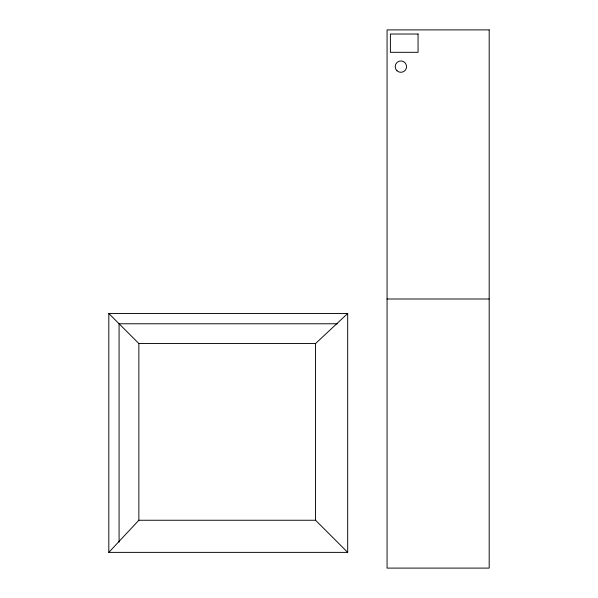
<?xml version="1.0" encoding="UTF-8"?>
<svg xmlns="http://www.w3.org/2000/svg" width="598" height="598" viewBox="0 0 598 598"><rect width="100%" height="100%" fill="white"/><g stroke="black" fill="none" stroke-linecap="round" stroke-linejoin="round"><path stroke-width="0.9" d="M108.814 552.38L138.856 520.253L138.856 343.544L108.814 313.502L347.685 313.502L347.685 552.38L108.814 552.38L108.814 313.502M138.856 343.544L315.557 343.544L347.685 313.502M387.063 299L489.186 299M337.414 323.772L119.084 323.772L119.084 542.109M138.856 520.253L315.557 520.253L347.685 552.38M315.557 343.544L315.557 520.253M489.186 29.9L387.063 29.9L387.063 568.1L489.186 568.1L489.186 29.9M418.054 34.019L390.404 34.019L390.404 52.318L418.054 52.318L418.054 34.019M397.005 70.803A5.696 5.696 0 0 0 406.431 67.91A5.696 5.696 0 0 0 399.21 61.19A5.696 5.696 0 0 0 397.005 70.803"/></g></svg>
